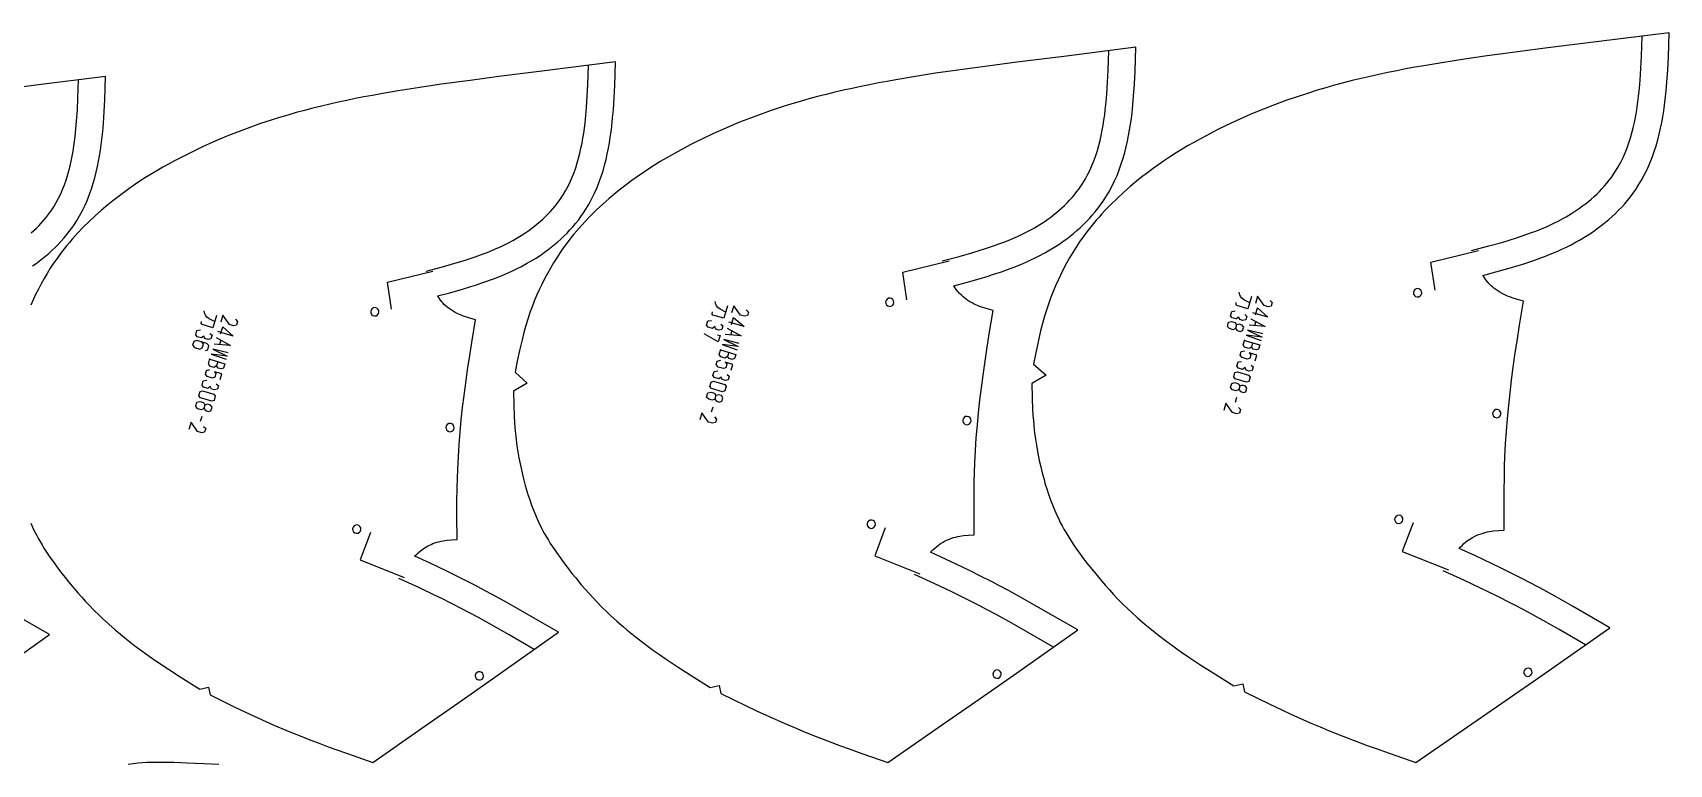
# Model space of a CAD drawing. Extents: x 870 to 2252, y -335 to 1751.
# Drawn here: x 1638.4 to 2131.2, y 1057.7 to 1277.8 of the extents above; entities that cross this region are included whole.
import ezdxf

# ---------------------------------------------------------------- set-up
doc = ezdxf.new("R2010")
doc.units = 0

msp = doc.modelspace()

# ---------------------------------------------------------------- linework, layer by layer
for points in [[(2131.230957, 1277.821655), (2109.17334, 1275.063354), (2094.713379, 1273.250366), (2085.574219, 1272.085571), (2081.00708, 1271.483887), (2076.442139, 1270.861328), (2069.599854, 1269.877197), (2062.765625, 1268.815308), (2057.335693, 1267.9021), (2054.624268, 1267.418945), (2051.916748, 1266.91626), (2049.213135, 1266.392578), (2046.514282, 1265.846436), (2043.820923, 1265.276489), (2041.133667, 1264.681396), (2038.453125, 1264.059448), (2035.779907, 1263.409546), (2033.11499, 1262.729858), (2030.45874, 1262.019653), (2027.811523, 1261.276733), (2025.174683, 1260.500244), (2022.54834, 1259.688232), (2019.146851, 1258.57666), (2015.765625, 1257.402588), (2012.405884, 1256.165405), (2009.069702, 1254.86438), (2005.757813, 1253.49939), (2004.111206, 1252.792603), (2000.838135, 1251.330566), (1997.592773, 1249.803101), (1995.697754, 1248.873901), (1993.813354, 1247.921265), (1991.941528, 1246.944702), (1990.082397, 1245.943359), (1988.237183, 1244.916748), (1986.407471, 1243.864258), (1984.59375, 1242.7854), (1982.796875, 1241.679077), (1981.018433, 1240.545166), (1979.259033, 1239.382935), (1977.519897, 1238.19165), (1975.802124, 1236.970947), (1974.106201, 1235.719604), (1972.43396, 1234.437988), (1970.785889, 1233.12439), (1968.791504, 1231.463013), (1966.8396, 1229.751709), (1964.933716, 1227.989502), (1963.077148, 1226.174927), (1961.274292, 1224.306885), (1960.394287, 1223.352417), (1959.529053, 1222.384399), (1958.679077, 1221.4021), (1957.844604, 1220.406128), (1957.026489, 1219.395508), (1955.876221, 1217.91333), (1954.761475, 1216.402466), (1953.682495, 1214.864014), (1952.640259, 1213.299316), (1951.635254, 1211.709473), (1950.668335, 1210.095703), (1949.73999, 1208.459351), (1948.850952, 1206.801514), (1948.001465, 1205.123291), (1947.192749, 1203.426147), (1946.424927, 1201.711182), (1945.699341, 1199.979736), (1945.015869, 1198.232544), (1944.375854, 1196.471558), (1943.779297, 1194.697266), (1943.112427, 1192.525635), (1942.502808, 1190.338867), (1941.940918, 1188.139404), (1941.169067, 1184.821167), (1940.456543, 1181.487671), (1939.773438, 1178.146118), (1943.556519, 1174.750244), (1939.259277, 1172.32312), (1939.376831, 1167.980713), (1939.519897, 1164.511475), (1939.620605, 1162.779541), (1939.746826, 1161.050049), (1940.002808, 1158.387085), (1940.112427, 1157.45166), (1940.361206, 1155.584106), (1940.649658, 1153.721313), (1940.976196, 1151.86377), (1941.535889, 1149.087769), (1941.954346, 1147.244873), (1942.407471, 1145.408691), (1942.95813, 1143.354004), (1943.250854, 1142.331299), (1943.873413, 1140.297363), (1944.204346, 1139.287109), (1944.907715, 1137.282471), (1945.28125, 1136.289063), (1946.074585, 1134.322632), (1946.495605, 1133.350708), (1947.387817, 1131.431274), (1947.860229, 1130.484619), (1948.38623, 1129.481689), (1948.932129, 1128.489014), (1949.497192, 1127.506714), (1950.07959, 1126.53418), (1950.679077, 1125.571045), (1951.924072, 1123.671509), (1952.567505, 1122.734375), (1953.891846, 1120.883667), (1954.570313, 1119.969238), (1955.954956, 1118.1604), (1957.369629, 1116.376099), (1958.515259, 1114.968262), (1960.262451, 1112.884644), (1961.448364, 1111.515869), (1962.6521, 1110.164795), (1963.875854, 1108.83252), (1965.120239, 1107.520386), (1966.386841, 1106.229492), (1968.296875, 1104.365479), (1969.269653, 1103.451416), (1971.24939, 1101.657593), (1973.270874, 1099.909058), (1974.296265, 1099.051147), (1976.37439, 1097.36731), (1977.425903, 1096.541016), (1979.552734, 1094.918701), (1981.707397, 1093.335815), (1982.899902, 1092.483521), (1984.099365, 1091.641968), (1986.516479, 1089.987427), (1990.182129, 1087.566284), (1993.883057, 1085.199463), (2000.093994, 1081.320557), (2002.847168, 1081.912842), (2003.338379, 1079.489868), (2010.967163, 1075.785034), (2014.372803, 1074.17041), (2017.325562, 1072.804565), (2021.07251, 1071.123413), (2023.582764, 1070.030029), (2026.102417, 1068.958618), (2028.63147, 1067.909424), (2032.442139, 1066.378296), (2034.993408, 1065.38623), (2037.632446, 1064.387207), (2040.279663, 1063.409668), (2042.933105, 1062.450195), (2046.92334, 1061.037842), (2054.925049, 1058.268555), (2070.470459, 1068.963135), (2082.114014, 1077.007813), (2092.852539, 1084.473267), (2113.377686, 1098.805298), (2102.044922, 1105.308594), (2097.159668, 1108.059937), (2092.230225, 1110.763916), (2088.90332, 1112.535278), (2087.196777, 1113.424927), (2083.001465, 1115.549561), (2080.44751, 1116.803223), (2077.897217, 1118.031006), (2072.835205, 1120.413208), (2067.921875, 1122.682007), (2068.235596, 1123.007813), (2068.925049, 1123.675537), (2069.281494, 1123.996338), (2070.017822, 1124.608765), (2070.397461, 1124.899292), (2071.180176, 1125.446167), (2071.993896, 1125.943359), (2072.412109, 1126.171631), (2073.310547, 1126.60376), (2073.925293, 1126.858154), (2074.550781, 1127.086304), (2075.185547, 1127.288208), (2075.827881, 1127.465088), (2076.47583, 1127.616821), (2077.128418, 1127.744385), (2078.300293, 1127.915649), (2079.773193, 1128.053345), (2081.547363, 1128.159424), (2081.513916, 1135.520142), (2081.526123, 1139.935425), (2081.583496, 1144.349243), (2081.654541, 1147.290894), (2081.758789, 1150.231323), (2081.949951, 1154.088867), (2082.202393, 1157.943726), (2082.512207, 1161.795288), (2082.875977, 1165.642822), (2083.289551, 1169.485962), (2083.750488, 1173.324097), (2084.254639, 1177.156372), (2084.870605, 1181.472534), (2085.41748, 1185.072266), (2086.180908, 1189.865845), (2087.365479, 1197.049316), (2085.273193, 1197.636108), (2083.893066, 1198.074097), (2083.211182, 1198.317749), (2082.535889, 1198.582642), (2081.527344, 1199.031494), (2080.865479, 1199.367065), (2080.218506, 1199.730347), (2079.28125, 1200.328857), (2078.394043, 1200.992798), (2078.11084, 1201.22876), (2077.566162, 1201.723389), (2076.907227, 1202.405029), (2076.595947, 1202.762939), (2076.006836, 1203.508667), (2075.459229, 1204.290039), (2075.199951, 1204.691895), (2075.127441, 1204.812988), (2079.013428, 1205.846802), (2083.031738, 1206.971558), (2085.734619, 1207.7771), (2087.133301, 1208.214111), (2089.848145, 1209.108887), (2092.559082, 1210.075806), (2093.966309, 1210.610718), (2095.826416, 1211.356812), (2097.671875, 1212.146484), (2098.654053, 1212.588745), (2100.468018, 1213.450195), (2101.451172, 1213.942993), (2103.24585, 1214.894775), (2104.224609, 1215.44458), (2106.024414, 1216.516968), (2107.803711, 1217.66626), (2108.903076, 1218.424805), (2109.964355, 1219.194458), (2111.01001, 1219.991821), (2112.040039, 1220.817383), (2113.05249, 1221.671387), (2114.045898, 1222.553589), (2115.019287, 1223.4646), (2115.971191, 1224.404297), (2116.899658, 1225.372681), (2117.803711, 1226.370239), (2118.681396, 1227.397217), (2119.53125, 1228.453735), (2120.351318, 1229.539551), (2121.140381, 1230.655518), (2121.909668, 1231.822754), (2122.89624, 1233.457275), (2123.813721, 1235.144409), (2124.650146, 1236.853027), (2125.410889, 1238.578369), (2126.099854, 1240.316406), (2126.721924, 1242.063599), (2127.281738, 1243.81665), (2127.783936, 1245.572754), (2128.232666, 1247.328247), (2128.63208, 1249.081421), (2128.986816, 1250.828979), (2129.300537, 1252.569458), (2129.576416, 1254.299683), (2129.819336, 1256.017944), (2130.033691, 1257.736084), (2130.309082, 1260.319214), (2130.533691, 1262.904541), (2130.786865, 1266.689209), (2130.968994, 1270.4375), (2131.230957, 1277.821655)], [(2071.653809, 1212.270508), (2076.880615, 1213.661011), (2080.783447, 1214.75354), (2083.369873, 1215.524414), (2084.657715, 1215.926636), (2087.218994, 1216.770996), (2089.758789, 1217.677002), (2091.019287, 1218.156128), (2092.724854, 1218.840088), (2094.415283, 1219.563599), (2095.253662, 1219.94104), (2096.915527, 1220.730103), (2097.738037, 1221.142334), (2099.364258, 1222.004883), (2100.16748, 1222.455933), (2101.752197, 1223.400269), (2103.305176, 1224.403442), (2104.224609, 1225.037842), (2105.130371, 1225.69458), (2106.020508, 1226.373535), (2106.894531, 1227.074219), (2107.751221, 1227.796509), (2108.588623, 1228.540161), (2109.405518, 1229.30481), (2110.201172, 1230.090332), (2110.974121, 1230.896118), (2111.722412, 1231.72229), (2112.445557, 1232.568237), (2113.14209, 1233.434204), (2113.810547, 1234.319092), (2114.449951, 1235.223511), (2115.05835, 1236.146484), (2115.867432, 1237.486938), (2116.61499, 1238.862061), (2117.303955, 1240.269165), (2117.937256, 1241.705322), (2118.51709, 1243.168213), (2119.046631, 1244.655029), (2119.528076, 1246.162964), (2119.9646, 1247.689453), (2120.358643, 1249.231567), (2120.713379, 1250.786987), (2121.031006, 1252.352661), (2121.314697, 1253.92627), (2121.566406, 1255.504761), (2121.790039, 1257.085938), (2121.987061, 1258.666382), (2122.246094, 1261.099243), (2122.457031, 1263.525879), (2122.699951, 1267.156128), (2122.876221, 1270.777832), (2123.0896, 1276.803589)], [(1970.637085, 1273.449219), (1948.922607, 1270.71228), (1934.819336, 1268.930176), (1925.90564, 1267.7854), (1921.45105, 1267.19397), (1916.998657, 1266.582275), (1910.325439, 1265.615234), (1903.65979, 1264.572021), (1898.362915, 1263.674927), (1895.718384, 1263.200439), (1893.077148, 1262.706665), (1890.439941, 1262.192383), (1887.807495, 1261.65625), (1885.18042, 1261.09668), (1882.559326, 1260.512451), (1879.944824, 1259.901978), (1877.337646, 1259.264038), (1874.738403, 1258.597168), (1872.147827, 1257.900146), (1869.566162, 1257.171387), (1866.994995, 1256.40979), (1864.433716, 1255.613281), (1861.11499, 1254.522583), (1857.816406, 1253.370605), (1854.539185, 1252.156982), (1851.284668, 1250.880859), (1848.054321, 1249.542114), (1846.448364, 1248.848999), (1843.256226, 1247.415405), (1840.091309, 1245.917725), (1838.241821, 1245.006104), (1836.403198, 1244.071655), (1834.576538, 1243.113525), (1832.762451, 1242.131348), (1830.96228, 1241.12439), (1829.177002, 1240.092285), (1827.407471, 1239.03418), (1825.654785, 1237.949585), (1823.919922, 1236.837769), (1822.203857, 1235.698364), (1820.507568, 1234.53064), (1818.832153, 1233.334106), (1817.178589, 1232.10791), (1815.547729, 1230.851929), (1813.940796, 1229.564819), (1811.994385, 1227.935303), (1810.089478, 1226.257446), (1808.229614, 1224.529541), (1806.418457, 1222.750732), (1804.659668, 1220.919678), (1802.957153, 1219.035889), (1802.12793, 1218.073364), (1801.314331, 1217.097534), (1800.516357, 1216.107422), (1799.393188, 1214.653931), (1798.304688, 1213.172241), (1797.251465, 1211.663818), (1796.234131, 1210.129761), (1795.253418, 1208.571289), (1794.309692, 1206.989502), (1793.403564, 1205.38562), (1792.535889, 1203.760864), (1791.707153, 1202.116333), (1790.917725, 1200.453369), (1790.168823, 1198.773071), (1789.460693, 1197.07666), (1788.793701, 1195.365234), (1788.169189, 1193.640137), (1787.586792, 1191.902222), (1786.935913, 1189.773804), (1786.340088, 1187.630737), (1785.791382, 1185.475342), (1785.037476, 1182.223755), (1784.341187, 1178.957275), (1783.673584, 1175.683228), (1787.361816, 1172.3573), (1783.169922, 1169.977417), (1783.282959, 1165.7229), (1783.421021, 1162.323608), (1783.518555, 1160.626587), (1783.641113, 1158.931885), (1783.889648, 1156.322754), (1784.238037, 1153.576782), (1784.518555, 1151.751831), (1784.836548, 1149.931885), (1785.381226, 1147.212036), (1785.788452, 1145.40625), (1786.229614, 1143.607056), (1786.765747, 1141.594604), (1787.050781, 1140.592896), (1787.65686, 1138.600586), (1787.979004, 1137.610962), (1788.664185, 1135.647217), (1789.028076, 1134.673828), (1789.80127, 1132.747192), (1790.211426, 1131.7948), (1790.637817, 1130.850098), (1791.541992, 1128.986206), (1792.054321, 1128.004028), (1792.586182, 1127.032227), (1793.703979, 1125.117676), (1794.288086, 1124.174316), (1795.501465, 1122.313843), (1796.128906, 1121.395752), (1797.419434, 1119.58252), (1798.081055, 1118.686646), (1799.430908, 1116.914307), (1800.810425, 1115.165894), (1801.92688, 1113.787109), (1803.629761, 1111.746338), (1804.785767, 1110.405884), (1805.959351, 1109.082397), (1807.152344, 1107.777466), (1808.365723, 1106.492065), (1809.600708, 1105.227417), (1811.462158, 1103.402466), (1812.4104, 1102.507324), (1814.339966, 1100.750854), (1816.310791, 1099.038452), (1817.310425, 1098.19812), (1819.336548, 1096.548828), (1820.362183, 1095.739502), (1822.435913, 1094.150391), (1824.537476, 1092.599609), (1825.699829, 1091.765259), (1826.869019, 1090.941284), (1829.225708, 1089.321167), (1832.799438, 1086.950317), (1836.408081, 1084.63269), (1842.4646, 1080.834106), (1845.149658, 1081.415527), (1845.628052, 1079.041626), (1853.066406, 1075.414307), (1856.387329, 1073.83374), (1859.266479, 1072.496582), (1862.919922, 1070.850952), (1865.367432, 1069.78064), (1867.824463, 1068.731812), (1870.290527, 1067.704834), (1874.00647, 1066.205933), (1876.494629, 1065.234863), (1879.068115, 1064.25708), (1881.649048, 1063.300293), (1884.236694, 1062.361206), (1888.127808, 1060.978882), (1895.930298, 1058.268555), (1911.096069, 1068.75354), (1922.454346, 1076.640503), (1932.930298, 1083.959595), (1953.107178, 1098.118286), (1942.013062, 1104.511353), (1937.248047, 1107.206177), (1932.438965, 1109.855103), (1929.192749, 1111.590698), (1927.526733, 1112.462769), (1923.433594, 1114.544067), (1920.941406, 1115.772461), (1918.452881, 1116.975098), (1913.515625, 1119.308228), (1908.75354, 1121.515869), (1908.936523, 1121.706787), (1909.608887, 1122.360962), (1909.956543, 1122.675537), (1910.674805, 1123.276001), (1911.045288, 1123.560913), (1911.809326, 1124.09729), (1912.603516, 1124.584961), (1913.011841, 1124.80896), (1913.887939, 1125.232666), (1914.487427, 1125.482056), (1915.097656, 1125.705811), (1915.716675, 1125.904053), (1916.34314, 1126.077515), (1916.975586, 1126.226563), (1917.612183, 1126.351807), (1918.754761, 1126.520142), (1920.191528, 1126.65564), (1921.922119, 1126.760254), (1921.89209, 1133.972656), (1921.905884, 1138.298828), (1921.963379, 1142.623657), (1922.034302, 1145.505859), (1922.136719, 1148.387207), (1922.324951, 1152.166992), (1922.57251, 1155.944214), (1922.876099, 1159.71814), (1923.232178, 1163.488281), (1923.637451, 1167.254028), (1924.088379, 1171.014771), (1924.581543, 1174.77002), (1925.183838, 1178.99939), (1925.718872, 1182.526733), (1926.464966, 1187.223999), (1927.623413, 1194.263062), (1925.582397, 1194.83728), (1924.236816, 1195.265869), (1923.571777, 1195.504517), (1922.913696, 1195.763672), (1921.930054, 1196.203369), (1921.284302, 1196.531982), (1920.653198, 1196.887939), (1919.739624, 1197.474121), (1918.874756, 1198.124146), (1918.598877, 1198.355103), (1918.068115, 1198.838989), (1917.425171, 1199.507202), (1917.121338, 1199.858032), (1916.546875, 1200.588745), (1916.013184, 1201.354248), (1915.780884, 1201.716187), (1919.549683, 1202.724976), (1923.472412, 1203.829468), (1926.111816, 1204.62085), (1927.47937, 1205.050415), (1930.131348, 1205.929688), (1932.779663, 1206.879761), (1934.155884, 1207.405884), (1935.97522, 1208.139648), (1937.780151, 1208.916138), (1938.74231, 1209.351807), (1940.515747, 1210.198364), (1941.47876, 1210.683594), (1943.233887, 1211.619385), (1944.193115, 1212.161011), (1945.953125, 1213.215332), (1947.693726, 1214.345337), (1948.77124, 1215.092529), (1949.810547, 1215.850098), (1950.835449, 1216.635376), (1951.84436, 1217.448242), (1952.835571, 1218.288696), (1953.808228, 1219.15686), (1954.76123, 1220.052979), (1955.693115, 1220.977417), (1956.601807, 1221.929932), (1957.486694, 1222.911011), (1958.345947, 1223.920898), (1959.177612, 1224.959595), (1959.980103, 1226.026733), (1960.752197, 1227.123779), (1961.505615, 1228.271118), (1962.472412, 1229.879395), (1963.371704, 1231.539185), (1964.191528, 1233.219482), (1964.936401, 1234.915771), (1965.611206, 1236.624268), (1966.220093, 1238.340942), (1966.768066, 1240.063354), (1967.259521, 1241.78772), (1967.698364, 1243.511475), (1968.089355, 1245.2323), (1968.436035, 1246.94751), (1968.742798, 1248.655396), (1969.012817, 1250.352417), (1969.250122, 1252.03772), (1969.459839, 1253.7229), (1969.729004, 1256.255981), (1969.949463, 1258.79126), (1970.197754, 1262.501709), (1970.377319, 1266.17627), (1970.637085, 1273.449219)], [(1912.30603, 1209.171143), (1917.404663, 1210.535889), (1921.211548, 1211.60791), (1923.734619, 1212.36438), (1924.990601, 1212.758911), (1927.488647, 1213.58728), (1929.965698, 1214.47583), (1931.195068, 1214.945679), (1932.859497, 1215.616943), (1934.508667, 1216.326538), (1935.326782, 1216.696899), (1936.947876, 1217.470825), (1937.750244, 1217.875122), (1939.33667, 1218.720947), (1940.119995, 1219.163208), (1941.665283, 1220.088745), (1943.179443, 1221.071899), (1944.077148, 1221.694336), (1944.96106, 1222.338623), (1945.830322, 1223.004639), (1946.683228, 1223.692017), (1947.518921, 1224.400391), (1948.335938, 1225.129639), (1949.133179, 1225.879395), (1949.909302, 1226.649414), (1950.663086, 1227.439331), (1951.393188, 1228.248901), (1952.098511, 1229.078003), (1952.77771, 1229.92627), (1953.429688, 1230.793091), (1954.053101, 1231.678955), (1954.646484, 1232.582642), (1955.437012, 1233.897217), (1956.16748, 1235.245728), (1956.840454, 1236.625244), (1957.45874, 1238.032959), (1958.024902, 1239.466797), (1958.54187, 1240.923828), (1959.012085, 1242.401611), (1959.43811, 1243.897217), (1959.822876, 1245.408203), (1960.169067, 1246.932129), (1960.479004, 1248.465942), (1960.755859, 1250.007568), (1961.001953, 1251.553955), (1961.220215, 1253.102905), (1961.41272, 1254.651123), (1961.66626, 1257.034912), (1961.872925, 1259.412598), (1962.111084, 1262.969727), (1962.284302, 1266.518433), (1962.495483, 1272.422974)], [(1813.949707, 1269.077026), (1792.577637, 1266.361328), (1778.831421, 1264.610107), (1770.142944, 1263.485107), (1761.461426, 1262.303101), (1754.957031, 1261.353394), (1748.460083, 1260.328857), (1743.296387, 1259.447998), (1740.718262, 1258.981812), (1738.143555, 1258.497192), (1735.572754, 1257.99231), (1733.006714, 1257.466064), (1730.445923, 1256.91687), (1727.891113, 1256.343384), (1725.342651, 1255.744507), (1722.801392, 1255.11853), (1720.267944, 1254.464478), (1717.74292, 1253.780884), (1715.227051, 1253.06604), (1712.720947, 1252.319214), (1710.224976, 1251.538208), (1706.989136, 1250.468506), (1703.773193, 1249.338745), (1700.578247, 1248.148438), (1697.405762, 1246.897339), (1694.256836, 1245.584839), (1692.69165, 1244.905396), (1689.580444, 1243.500122), (1686.49585, 1242.032349), (1684.692139, 1241.138306), (1682.899048, 1240.221802), (1681.117676, 1239.282349), (1679.348755, 1238.319214), (1677.593384, 1237.332153), (1675.852661, 1236.320068), (1674.127441, 1235.283081), (1672.418701, 1234.219971), (1670.727417, 1233.130249), (1669.054688, 1232.013672), (1667.401367, 1230.869507), (1665.768433, 1229.697266), (1664.156738, 1228.496094), (1662.567627, 1227.265869), (1661.001709, 1226.005249), (1659.103271, 1224.407959), (1657.245483, 1222.763062), (1655.431641, 1221.069702), (1653.665771, 1219.326538), (1651.95105, 1217.532593), (1650.29126, 1215.687134), (1649.48291, 1214.744507), (1648.689941, 1213.788818), (1647.912109, 1212.819458), (1646.816162, 1211.394287), (1645.75415, 1209.942139), (1644.726685, 1208.463745), (1643.734131, 1206.960327), (1642.777344, 1205.433105), (1641.856812, 1203.883301), (1640.973267, 1202.312012), (1640.126953, 1200.720337), (1639.318726, 1199.109497), (1638.549072, 1197.480591), (1637.818604, 1195.834961)], [(1637.833252, 1130.238892), (1638.680786, 1128.396362), (1639.129517, 1127.487671), (1639.628296, 1126.526367), (1640.145996, 1125.575317), (1641.234497, 1123.701172), (1641.803223, 1122.777588), (1642.985107, 1120.955933), (1643.596069, 1120.057007), (1644.853394, 1118.281372), (1645.497803, 1117.404053), (1646.813232, 1115.668213), (1648.157349, 1113.955566), (1649.244629, 1112.606079), (1650.903198, 1110.608276), (1652.029175, 1109.295898), (1653.172607, 1108.000122), (1654.334839, 1106.722534), (1655.51709, 1105.463745), (1656.720581, 1104.225464), (1658.533569, 1102.439331), (1659.457153, 1101.563232), (1661.33667, 1099.843994), (1663.256714, 1098.167603), (1664.230713, 1097.345093), (1666.204834, 1095.730469), (1667.204224, 1094.937988), (1669.22522, 1093.38208), (1671.273438, 1091.86377), (1672.405762, 1091.047119), (1673.5448, 1090.240601), (1675.840698, 1088.655029), (1679.322876, 1086.334473), (1682.839355, 1084.065918), (1688.741089, 1080.347656), (1691.358398, 1080.918091), (1691.82373, 1078.593384), (1699.071655, 1075.043823), (1702.307983, 1073.49707), (1705.113525, 1072.188721), (1708.673218, 1070.578613), (1711.05835, 1069.53125), (1713.452637, 1068.505005), (1715.855713, 1067.500122), (1719.477051, 1066.033569), (1721.901978, 1065.083374), (1724.409546, 1064.126953), (1726.924438, 1063.190918), (1729.446167, 1062.272339), (1733.238037, 1060.9198), (1740.841797, 1058.268555), (1755.627319, 1068.544067), (1766.70105, 1076.273315), (1776.914185, 1083.446045), (1796.741211, 1097.431519), (1785.887939, 1103.713867), (1781.24292, 1106.352295), (1776.554443, 1108.945923), (1773.389038, 1110.64563), (1771.763184, 1111.500244), (1767.772339, 1113.538208), (1765.342041, 1114.741333), (1762.915405, 1115.919067), (1758.102417, 1118.203003), (1753.490479, 1120.349976), (1753.543579, 1120.40564), (1754.19873, 1121.046509), (1754.537598, 1121.354614), (1755.237915, 1121.943115), (1755.599121, 1122.222534), (1756.34436, 1122.748291), (1757.119141, 1123.226685), (1757.517578, 1123.446411), (1758.371216, 1123.861328), (1758.955444, 1124.105957), (1759.550293, 1124.325073), (1760.153687, 1124.519653), (1760.764526, 1124.689941), (1761.381104, 1124.836426), (1762.001831, 1124.959351), (1763.115479, 1125.124634), (1764.515747, 1125.257935), (1766.202637, 1125.361206), (1766.176514, 1132.424927), (1766.19165, 1136.662354), (1766.249512, 1140.898071), (1766.319702, 1143.721069), (1766.420776, 1146.542969), (1766.605713, 1150.245117), (1766.848511, 1153.944702), (1767.145996, 1157.641235), (1767.494629, 1161.333862), (1767.891235, 1165.022217), (1768.332275, 1168.705811), (1768.814453, 1172.383911), (1769.403198, 1176.526489), (1769.926025, 1179.981201), (1770.655273, 1184.582153), (1771.787109, 1191.476807), (1769.798096, 1192.038452), (1768.486694, 1192.457764), (1767.838501, 1192.69104), (1767.197266, 1192.944702), (1766.23877, 1193.375122), (1765.609375, 1193.696899), (1764.994141, 1194.04541), (1764.104004, 1194.619141), (1763.261719, 1195.255493), (1762.476074, 1195.954834), (1761.848999, 1196.609497), (1761.552979, 1196.953003), (1760.993042, 1197.668823), (1760.473267, 1198.418457), (1760.344238, 1198.620483), (1763.992676, 1199.603271), (1767.819824, 1200.687988), (1770.395752, 1201.464844), (1771.731934, 1201.887207), (1774.321167, 1202.750854), (1776.907104, 1203.684082), (1778.252563, 1204.201416), (1780.031006, 1204.922729), (1781.795166, 1205.686279), (1782.737305, 1206.115112), (1784.470215, 1206.947144), (1785.413208, 1207.424927), (1787.12854, 1208.344482), (1788.067749, 1208.877808), (1789.788696, 1209.914063), (1791.490601, 1211.02478), (1792.546387, 1211.760742), (1793.564209, 1212.506714), (1794.567505, 1213.279541), (1795.55481, 1214.079346), (1796.525269, 1214.906372), (1797.477417, 1215.760742), (1798.40979, 1216.642334), (1799.321411, 1217.55127), (1800.210693, 1218.487915), (1801.076416, 1219.452515), (1801.916626, 1220.445068), (1802.730469, 1221.466187), (1803.515381, 1222.515015), (1804.27063, 1223.592529), (1805.007935, 1224.720093), (1805.955078, 1226.30188), (1806.835938, 1227.934326), (1807.638916, 1229.586426), (1808.368286, 1231.253906), (1809.028564, 1232.932495), (1809.624512, 1234.618896), (1810.160645, 1236.310181), (1810.641113, 1238.003296), (1811.070068, 1239.694946), (1811.452271, 1241.383545), (1811.79126, 1243.066162), (1812.090942, 1244.741211), (1812.354858, 1246.40564), (1812.586792, 1248.057617), (1812.79187, 1249.709839), (1813.055298, 1252.192749), (1813.270996, 1254.677979), (1813.514771, 1258.314209), (1813.691406, 1261.914795), (1813.949707, 1269.077026)], [(1756.864502, 1206.071899), (1761.834839, 1207.410889), (1765.545898, 1208.462524), (1768.005371, 1209.204346), (1769.229614, 1209.591187), (1771.664673, 1210.403564), (1774.078857, 1211.274658), (1775.276855, 1211.735229), (1776.899902, 1212.393555), (1778.508301, 1213.0896), (1779.305908, 1213.452759), (1780.886353, 1214.21167), (1781.668579, 1214.60791), (1783.214966, 1215.437012), (1783.978516, 1215.870483), (1785.484497, 1216.777344), (1786.959839, 1217.740234), (1787.835693, 1218.350708), (1788.69812, 1218.982788), (1789.545776, 1219.635864), (1790.377808, 1220.309814), (1791.192627, 1221.004395), (1791.989502, 1221.719238), (1792.766724, 1222.453979), (1793.523438, 1223.208618), (1794.258057, 1223.982422), (1794.969971, 1224.775635), (1795.657349, 1225.587646), (1796.319458, 1226.418457), (1796.954834, 1227.267212), (1797.562622, 1228.134399), (1798.140869, 1229.018921), (1798.912598, 1230.307617), (1799.625732, 1231.629395), (1800.282593, 1232.981201), (1800.886108, 1234.360718), (1801.438721, 1235.765381), (1801.943237, 1237.192749), (1802.401978, 1238.640259), (1802.817749, 1240.105103), (1803.193115, 1241.584961), (1803.530762, 1243.077148), (1803.833252, 1244.579346), (1804.103394, 1246.088867), (1804.343506, 1247.603149), (1804.556519, 1249.119873), (1804.744629, 1250.635864), (1804.99231, 1252.970581), (1805.194702, 1255.299316), (1805.428101, 1258.783447), (1805.598511, 1262.259155), (1805.807007, 1268.04248)], [(1660.387329, 1264.705322), (1639.35791, 1262.010498), (1625.968384, 1260.289917)], [(1637.991699, 1217.608154), (1638.768066, 1218.308716), (1639.525391, 1219.028564), (1640.262573, 1219.767578), (1640.978394, 1220.525635), (1641.671875, 1221.302368), (1642.341309, 1222.09729), (1642.986328, 1222.9104), (1643.605103, 1223.741089), (1644.197021, 1224.5896), (1644.760376, 1225.454956), (1645.51355, 1226.71814), (1646.209229, 1228.012939), (1646.850098, 1229.33728), (1647.438721, 1230.688354), (1647.977783, 1232.064087), (1648.469604, 1233.46167), (1648.916992, 1234.878906), (1649.32251, 1236.312988), (1649.688354, 1237.761475), (1650.017578, 1239.22229), (1650.312622, 1240.692627), (1650.57605, 1242.170288), (1650.810059, 1243.652344), (1651.017944, 1245.136841), (1651.20166, 1246.620605), (1651.443604, 1248.906006), (1651.641479, 1251.186035), (1651.870483, 1254.597046), (1652.037964, 1257.999634), (1652.243896, 1263.661743)], [(1638.413208, 1207.704834), (1639.447266, 1208.429443), (1640.443726, 1209.163696), (1641.425415, 1209.924316), (1642.391479, 1210.711426), (1643.340942, 1211.525024), (1644.272339, 1212.365112), (1645.184204, 1213.232056), (1646.075684, 1214.125854), (1646.945435, 1215.046631), (1647.791626, 1215.994629), (1648.613403, 1216.970093), (1649.409058, 1217.973267), (1650.176392, 1219.00354), (1650.914795, 1220.062012), (1651.635864, 1221.1698), (1652.563232, 1222.725098), (1653.425537, 1224.330078), (1654.211548, 1225.953979), (1654.925171, 1227.592285), (1655.571167, 1229.241089), (1656.154175, 1230.897217), (1656.678223, 1232.557373), (1657.147949, 1234.218872), (1657.567261, 1235.878906), (1657.940552, 1237.535156), (1658.271484, 1239.185181), (1658.564331, 1240.827271), (1658.822021, 1242.45874), (1659.048828, 1244.077881), (1659.249146, 1245.696655), (1659.506714, 1248.129395), (1659.71814, 1250.564697), (1659.957031, 1254.126587), (1660.130737, 1257.653198), (1660.387329, 1264.705322)], [(2060.70752, 1200.336792), (2059.47998, 1208.819214), (2073.835205, 1212.331787)], [(1901.625732, 1197.473755), (1900.432129, 1205.784668), (1914.433594, 1209.232056)], [(1746.450073, 1194.610718), (1745.290161, 1202.750122), (1758.937988, 1206.132324)], [(1897.732422, 1196.626099), (1897.678345, 1197.11084), (1897.442871, 1197.537964), (1897.062012, 1197.842529), (1896.593384, 1197.978027), (1896.108765, 1197.923828), (1895.681519, 1197.688477), (1895.377197, 1197.307495), (1895.241577, 1196.838989), (1895.295532, 1196.354248), (1895.531006, 1195.927124), (1895.911987, 1195.622681), (1896.380615, 1195.487061), (1896.865234, 1195.541138), (1897.292358, 1195.776489), (1897.596802, 1196.157593), (1897.732422, 1196.626099)], [(2005.409668, 1198.482056), (2004.299927, 1194.749756), (2001.029053, 1195.722412), (2000.785278, 1195.977295), (2000.859009, 1196.685791)], [(2004.932495, 1196.569946), (2003.145264, 1197.466553), (2002.519653, 1197.972168), (2002.086548, 1198.511597), (2001.905273, 1198.976318), (2001.697754, 1199.813843)], [(2011.073975, 1197.299927), (2011.697754, 1196.635132), (2011.380005, 1195.565796), (2010.500244, 1195.370972), (2009.284302, 1195.732422), (2007.289063, 1198.539429), (2006.653076, 1196.400757)], [(2056.684082, 1199.475952), (2056.629883, 1199.960571), (2056.394531, 1200.387817), (2056.013672, 1200.692261), (2055.544922, 1200.827759), (2055.060303, 1200.773682), (2054.633301, 1200.538208), (2054.328613, 1200.157349), (2054.193115, 1199.688843), (2054.24707, 1199.203979), (2054.482666, 1198.776978), (2054.86377, 1198.472412), (2055.332031, 1198.336792), (2055.816895, 1198.390869), (2056.243896, 1198.626343), (2056.54834, 1199.007324), (2056.684082, 1199.475952)], [(1693.800415, 1192.781982), (1692.690796, 1189.049683), (1689.4198, 1190.022339), (1689.176025, 1190.277344), (1689.249756, 1190.985718)], [(1693.323242, 1190.869995), (1691.535889, 1191.766479), (1690.910278, 1192.272217), (1690.477295, 1192.811523), (1690.296021, 1193.276245), (1690.088501, 1194.113892)], [(1699.464844, 1191.599976), (1700.088501, 1190.935181), (1699.770752, 1189.865723), (1698.891113, 1189.670898), (1697.674927, 1190.032471), (1695.67981, 1192.839355), (1695.043823, 1190.700806)], [(1742.686646, 1193.776245), (1742.632568, 1194.260864), (1742.397339, 1194.68811), (1742.016235, 1194.992676), (1741.547729, 1195.128052), (1741.062988, 1195.074097), (1740.635864, 1194.838745), (1740.331421, 1194.457642), (1740.195801, 1193.989136), (1740.25, 1193.504395), (1740.485474, 1193.077271), (1740.866333, 1192.772827), (1741.334839, 1192.637329), (1741.819458, 1192.691406), (1742.246704, 1192.926636), (1742.55127, 1193.307739), (1742.686646, 1193.776245)], [(1847.651978, 1195.631958), (1846.542358, 1191.899658), (1843.271362, 1192.872314), (1843.027588, 1193.127197), (1843.101318, 1193.835693)], [(1847.174805, 1193.719849), (1845.387451, 1194.616455), (1844.761841, 1195.12207), (1844.328857, 1195.661499), (1844.147461, 1196.126221), (1843.940063, 1196.963745)], [(1853.316162, 1194.449951), (1853.940308, 1193.785156), (1853.622192, 1192.715698), (1852.742798, 1192.520874), (1851.526489, 1192.882446), (1849.531372, 1195.689331), (1848.895386, 1193.550659)], [(2003.376465, 1193.025269), (2004.03772, 1192.486206), (2003.719604, 1191.41687), (2002.84021, 1191.222046), (2001.917725, 1191.496216), (2001.595215, 1192.253906), (2000.838135, 1191.703125), (1999.579956, 1192.077271), (1999.117798, 1192.671143), (1999.498047, 1193.950195), (2000.551514, 1194.116089)], [(2006.618042, 1192.905762), (2007.254028, 1195.044556), (2010.391235, 1192.240356), (2005.820313, 1193.599487)], [(1691.76709, 1187.325317), (1692.428589, 1186.786255), (1692.110474, 1185.716797), (1691.231079, 1185.521973), (1690.30835, 1185.796265), (1689.986084, 1186.553833), (1689.228882, 1186.003052), (1687.970703, 1186.377197), (1687.508423, 1186.971069), (1687.888672, 1188.250122), (1688.942139, 1188.41626)], [(1695.008911, 1187.205811), (1695.644653, 1189.344482), (1698.781982, 1186.540283), (1694.210938, 1187.899292)], [(1845.618652, 1190.175171), (1846.280151, 1189.63623), (1845.962158, 1188.566772), (1845.082642, 1188.371948), (1844.159912, 1188.64624), (1843.837646, 1189.403931), (1843.080444, 1188.853149), (1841.822266, 1189.227173), (1841.359985, 1189.821045), (1841.740234, 1191.100098), (1842.793701, 1191.266113)], [(1847.522583, 1188.933594), (1851.806885, 1186.609863)], [(1848.860474, 1190.055664), (1849.496216, 1192.194458), (1852.633423, 1189.390259), (1848.0625, 1190.74939)], [(1848.932495, 1188.14917), (1848.552124, 1186.870117)], [(2000.623413, 1188.832153), (2001.127808, 1188.225708), (2002.050293, 1187.951416), (2002.762085, 1188.196167), (2003.080322, 1189.265625), (2002.624023, 1189.880493), (2001.701172, 1190.154785), (2000.941528, 1189.901489), (2000.623413, 1188.832153), (1999.880615, 1188.482544), (1998.790283, 1188.806641), (1998.159912, 1189.450439), (1998.540283, 1190.729492), (1999.426147, 1190.945435), (2000.516479, 1190.621216), (2000.941528, 1189.901489)], [(2008.893677, 1187.203857), (2004.254028, 1188.332275), (2008.606812, 1186.239258), (2003.811523, 1186.843628), (2008.319946, 1185.27478)], [(2009.564331, 1189.459961), (2004.706787, 1189.854614)], [(2005.280273, 1191.783569), (2009.564331, 1189.459961)], [(2006.690308, 1190.999268), (2006.309937, 1189.720215)], [(1690.44104, 1182.251343), (1691.121704, 1182.391357), (1691.501953, 1183.67041), (1690.878052, 1184.335083), (1687.816895, 1185.245483), (1686.899902, 1184.924683), (1686.582031, 1183.855347), (1687.180908, 1183.106689), (1688.732666, 1182.645264), (1689.475464, 1182.994995), (1689.824707, 1184.169189), (1689.36853, 1184.784058)], [(1697.955322, 1183.76001), (1693.097412, 1184.154541)], [(1693.671021, 1186.083618), (1697.955322, 1183.76001)], [(1695.080933, 1185.299194), (1694.700562, 1184.020142)], [(1844.661255, 1186.954468), (1845.415894, 1186.730103), (1844.848755, 1184.822021), (1840.595581, 1187.250488)], [(1851.135864, 1184.35376), (1846.496338, 1185.4823), (1850.849121, 1183.389282), (1846.053711, 1183.99353), (1850.5625, 1182.424683)], [(1851.806885, 1186.609863), (1846.948975, 1187.004517)], [(2003.339966, 1185.258545), (2007.911255, 1183.899292), (2007.530884, 1182.620239), (2006.81897, 1182.375488), (2005.896484, 1182.64978), (2005.39209, 1183.256226), (2004.618042, 1182.801758), (2003.359985, 1183.175781), (2002.928711, 1183.874634), (2003.408691, 1185.489136)], [(2005.772461, 1184.535278), (2005.39209, 1183.256226)], [(1691.730957, 1179.558472), (1696.30188, 1178.199341), (1695.921509, 1176.920288), (1695.209839, 1176.675415), (1694.287109, 1176.949829), (1693.782959, 1177.556274), (1693.008667, 1177.101685), (1691.75061, 1177.475708), (1691.319458, 1178.174561), (1691.799438, 1179.789063)], [(1697.284546, 1181.503906), (1692.644775, 1182.632324), (1696.997559, 1180.539307), (1692.202148, 1181.143555), (1696.710693, 1179.574829)], [(1694.163208, 1178.835327), (1693.782959, 1177.556274)], [(1848.740723, 1176.297974), (1849.245728, 1177.996338), (1846.981201, 1178.669678), (1847.443604, 1178.075806), (1847.12561, 1177.00647), (1846.413818, 1176.761597), (1844.862183, 1177.2229), (1844.263184, 1177.971558), (1844.581177, 1179.041016), (1845.665894, 1179.311768)], [(1845.58252, 1182.408447), (1850.153442, 1181.049316), (1849.773071, 1179.770264), (1849.061401, 1179.525391), (1848.138672, 1179.799683), (1847.634277, 1180.406128), (1846.860229, 1179.95166), (1845.602173, 1180.325806), (1845.170898, 1181.024536), (1845.651001, 1182.639038)], [(1848.014648, 1181.685181), (1847.634277, 1180.406128)], [(2005.290894, 1177.85022), (2005.952148, 1177.311279), (2005.634277, 1176.241943), (2004.754639, 1176.046997), (2003.832153, 1176.321289), (2003.509644, 1177.078979), (2002.752808, 1176.528198), (2001.494629, 1176.902222), (2001.032104, 1177.496216), (2001.412476, 1178.775269), (2002.465942, 1178.941284)], [(2006.498413, 1179.148071), (2007.003418, 1180.846436), (2004.738647, 1181.519775), (2005.201172, 1180.925781), (2004.883423, 1179.856567), (2004.171509, 1179.611694), (2002.619995, 1180.072998), (2002.020874, 1180.821655), (2002.338989, 1181.891113), (2003.42334, 1182.161865)], [(1693.681641, 1172.150146), (1694.342896, 1171.611206), (1694.025146, 1170.54187), (1693.145386, 1170.347046), (1692.2229, 1170.621216), (1691.900391, 1171.379028), (1691.143433, 1170.828125), (1689.885254, 1171.202148), (1689.422974, 1171.796265), (1689.803223, 1173.075073), (1690.856689, 1173.241211)], [(1694.88916, 1173.447998), (1695.394165, 1175.146362), (1693.129517, 1175.819824), (1693.592041, 1175.225708), (1693.274048, 1174.156494), (1692.562256, 1173.911743), (1691.01062, 1174.372925), (1690.411621, 1175.121704), (1690.729614, 1176.19104), (1691.814331, 1176.461792)], [(1842.316895, 1171.425415), (1842.697144, 1172.704468), (1843.415283, 1172.970337), (1846.812012, 1171.960327), (1847.268066, 1171.345337), (1846.887817, 1170.066284), (1846.176025, 1169.821655), (1842.779297, 1170.831543), (1842.316895, 1171.425415)], [(1847.533203, 1175.000122), (1848.194702, 1174.461182), (1847.876709, 1173.391846), (1846.997192, 1173.196899), (1846.074463, 1173.471191), (1845.752197, 1174.229004), (1844.994995, 1173.678101), (1843.736816, 1174.052124), (1843.274536, 1174.646118), (1843.654785, 1175.925171), (1844.708252, 1176.091187)], [(2000.074585, 1174.275513), (2000.454956, 1175.554565), (2001.172729, 1175.820313), (2004.569702, 1174.810425), (2005.025879, 1174.195435), (2004.64563, 1172.916382), (2003.933716, 1172.671631), (2000.536865, 1173.681641), (2000.074585, 1174.275513)], [(1688.465332, 1168.575439), (1688.845581, 1169.854492), (1689.563599, 1170.120239), (1692.960449, 1169.110229), (1693.416504, 1168.495483), (1693.036377, 1167.216431), (1692.324463, 1166.97168), (1688.927612, 1167.981567), (1688.465332, 1168.575439)], [(1843.822754, 1167.586426), (1844.327148, 1166.980103), (1845.249634, 1166.705811), (1845.961426, 1166.950562), (1846.279297, 1168.019897), (1845.823242, 1168.634766), (1844.900635, 1168.909058), (1844.140625, 1168.655884), (1843.822754, 1167.586426), (1843.07959, 1167.236816), (1841.98938, 1167.561035), (1841.359375, 1168.204834), (1841.739502, 1169.483765), (1842.625244, 1169.699707), (1843.715576, 1169.375488), (1844.140625, 1168.655884)], [(2001.580322, 1170.436523), (2002.084595, 1169.830078), (2003.007202, 1169.555786), (2003.718994, 1169.800659), (2004.037109, 1170.869995), (2003.580933, 1171.484863), (2002.658447, 1171.759155), (2001.898438, 1171.505859), (2001.580322, 1170.436523), (2000.837402, 1170.086792), (1999.747192, 1170.411011), (1999.116821, 1171.054932), (1999.497192, 1172.333862), (2000.383057, 1172.549683), (2001.473389, 1172.225586), (2001.898438, 1171.505859)], [(2000.955933, 1168.029663), (2000.507202, 1166.52002)], [(1689.971069, 1164.736572), (1690.475464, 1164.130127), (1691.398071, 1163.855713), (1692.109863, 1164.100586), (1692.427734, 1165.169922), (1691.97168, 1165.78479), (1691.049072, 1166.059204), (1690.289063, 1165.805908), (1689.971069, 1164.736572), (1689.228271, 1164.386841), (1688.137817, 1164.71106), (1687.507568, 1165.354858), (1687.887939, 1166.633911), (1688.773682, 1166.849854), (1689.864136, 1166.525635), (1690.289063, 1165.805908)], [(1843.740234, 1162.243286), (1844.364136, 1161.578613), (1844.046265, 1160.509155), (1843.166626, 1160.314331), (1841.950562, 1160.675903), (1839.955322, 1163.48291), (1839.319336, 1161.344238)], [(1843.198364, 1165.179565), (1842.749512, 1163.669922)], [(2001.497803, 1165.093384), (2002.121826, 1164.428589), (2001.803711, 1163.359253), (2000.924316, 1163.164429), (1999.70813, 1163.526001), (1997.713135, 1166.332886), (1997.077148, 1164.194214)], [(2080.533691, 1163.124878), (2080.479736, 1163.609619), (2080.243896, 1164.036743), (2079.863037, 1164.341309), (2079.394531, 1164.476807), (2078.909912, 1164.422729), (2078.482666, 1164.187378), (2078.177979, 1163.806274), (2078.042725, 1163.337769), (2078.096924, 1162.853149), (2078.332031, 1162.425903), (2078.713135, 1162.12146), (2079.181885, 1161.985962), (2079.666504, 1162.039917), (2080.093506, 1162.275391), (2080.398193, 1162.656372), (2080.533691, 1163.124878)], [(1689.888672, 1159.393433), (1690.512573, 1158.728516), (1690.194702, 1157.65918), (1689.315063, 1157.464355), (1688.098877, 1157.825928), (1686.10376, 1160.632935), (1685.467773, 1158.494141)], [(1689.34668, 1162.329712), (1688.897949, 1160.819946)], [(1765.328125, 1158.910278), (1765.274048, 1159.39502), (1765.038574, 1159.822144), (1764.657593, 1160.126709), (1764.189209, 1160.262207), (1763.704346, 1160.20813), (1763.277344, 1159.972656), (1762.972778, 1159.591675), (1762.837158, 1159.123291), (1762.891235, 1158.638428), (1763.126709, 1158.211426), (1763.507568, 1157.90686), (1763.976196, 1157.77124), (1764.460938, 1157.825317), (1764.887939, 1158.060791), (1765.192627, 1158.44165), (1765.328125, 1158.910278)], [(1920.977783, 1161.017578), (1920.923706, 1161.502319), (1920.688232, 1161.929565), (1920.307251, 1162.234009), (1919.838867, 1162.369507), (1919.354004, 1162.31543), (1918.927002, 1162.080078), (1918.622437, 1161.699097), (1918.486816, 1161.230469), (1918.540894, 1160.745728), (1918.776489, 1160.318604), (1919.157471, 1160.01416), (1919.625854, 1159.878662), (1920.110596, 1159.932739), (1920.53772, 1160.168091), (1920.842285, 1160.549072), (1920.977783, 1161.017578)], [(1737.256104, 1128.359619), (1737.202026, 1128.84436), (1736.966675, 1129.271484), (1736.585571, 1129.57605), (1736.117188, 1129.711548), (1735.632324, 1129.657471), (1735.205322, 1129.422119), (1734.900757, 1129.041016), (1734.765137, 1128.572632), (1734.819214, 1128.087769), (1735.05481, 1127.660767), (1735.435791, 1127.356201), (1735.904175, 1127.220581), (1736.388916, 1127.27478), (1736.81604, 1127.510132), (1737.120605, 1127.891235), (1737.256104, 1128.359619)], [(1892.188721, 1129.837036), (1892.134644, 1130.321777), (1891.899048, 1130.748901), (1891.518066, 1131.053467), (1891.049683, 1131.188965), (1890.564941, 1131.134888), (1890.137817, 1130.899414), (1889.833252, 1130.518433), (1889.697754, 1130.049927), (1889.751831, 1129.565186), (1889.987305, 1129.138062), (1890.368286, 1128.833618), (1890.836792, 1128.697998), (1891.321533, 1128.752075), (1891.748535, 1128.987549), (1892.053101, 1129.36853), (1892.188721, 1129.837036)], [(1895.16272, 1128.884155), (1891.980591, 1120.473755), (1905.544922, 1115.045532)], [(2051.0271, 1131.314331), (2050.973145, 1131.799072), (2050.737793, 1132.226196), (2050.356934, 1132.530762), (2049.888184, 1132.66626), (2049.40332, 1132.612183), (2048.976563, 1132.376831), (2048.671875, 1131.995728), (2048.536133, 1131.527222), (2048.590332, 1131.042603), (2048.825928, 1130.615356), (2049.206787, 1130.310913), (2049.675293, 1130.175415), (2050.159912, 1130.22937), (2050.587158, 1130.464844), (2050.891846, 1130.845825), (2051.0271, 1131.314331)], [(2054.108643, 1130.338135), (2050.849365, 1121.755859), (2064.76001, 1116.210327)], [(1740.122803, 1127.43042), (1737.017822, 1119.191895), (1750.236084, 1113.880859)], [(1945.791992, 1092.984985), (1937.997192, 1097.477051), (1933.300293, 1100.133301), (1928.575439, 1102.735718), (1925.404907, 1104.430786), (1923.812744, 1105.26416), (1919.807129, 1107.301025), (1917.388428, 1108.493164), (1914.960083, 1109.66687), (1910.081787, 1111.971924), (1903.961182, 1114.809326)], [(2106.036621, 1093.679077), (2098.041748, 1098.266968), (2093.224609, 1100.97998), (2088.378906, 1103.637817), (2085.127686, 1105.369019), (2083.494629, 1106.220215), (2079.386719, 1108.300659), (2076.90625, 1109.518433), (2074.415771, 1110.717163), (2069.412842, 1113.071655), (2063.13623, 1115.969849)], [(1789.453369, 1092.290894), (1781.858521, 1096.687012), (1777.281982, 1099.286743), (1772.677979, 1101.833618), (1769.588501, 1103.492676), (1768.036621, 1104.308228), (1764.133545, 1106.301392), (1761.776855, 1107.46814), (1759.410645, 1108.616577), (1754.65686, 1110.872314), (1748.692261, 1113.648926)], [(1624.023193, 1082.932495), (1643.499512, 1096.745483), (1632.88855, 1102.915771)], [(1774.167114, 1084.213257), (1774.113037, 1084.69812), (1773.877563, 1085.125122), (1773.496704, 1085.429688), (1773.028076, 1085.565308), (1772.543457, 1085.511108), (1772.116333, 1085.275635), (1771.81189, 1084.894775), (1771.67627, 1084.42627), (1771.730225, 1083.941528), (1771.965698, 1083.514404), (1772.34668, 1083.209839), (1772.815308, 1083.074341), (1773.299927, 1083.128418), (1773.727051, 1083.363892), (1774.031738, 1083.744873), (1774.167114, 1084.213257)], [(1930.078979, 1084.746948), (1930.024902, 1085.231689), (1929.789429, 1085.658813), (1929.408569, 1085.963379), (1928.939941, 1086.098877), (1928.455322, 1086.0448), (1928.028076, 1085.809326), (1927.723755, 1085.428467), (1927.588135, 1084.959839), (1927.64209, 1084.475098), (1927.877563, 1084.047974), (1928.258545, 1083.74353), (1928.727173, 1083.60791), (1929.211792, 1083.661987), (1929.639038, 1083.897461), (1929.943359, 1084.278442), (1930.078979, 1084.746948)], [(2089.896729, 1085.28064), (2089.842773, 1085.765503), (2089.607422, 1086.192505), (2089.226563, 1086.496948), (2088.757813, 1086.63269), (2088.273193, 1086.578613), (2087.846191, 1086.34314), (2087.541504, 1085.962036), (2087.406006, 1085.49353), (2087.459961, 1085.008911), (2087.695557, 1084.581665), (2088.076416, 1084.277222), (2088.544922, 1084.141724), (2089.029541, 1084.195801), (2089.456787, 1084.431274), (2089.761475, 1084.812134), (2089.896729, 1085.28064)], [(1677.33728, 1058.268311), (1675.417969, 1058.268555), (1674.107788, 1058.248779), (1672.78418, 1058.206909), (1671.44104, 1058.136963), (1670.078247, 1058.033569), (1668.690918, 1057.890137), (1667.159546, 1057.68103)], [(1694.508667, 1057.608521), (1689.921265, 1057.874146), (1684.951782, 1058.095703), (1680.960449, 1058.214111), (1677.33728, 1058.268311)]]:
    msp.add_lwpolyline(points)

doc.saveas('drawing.dxf')
